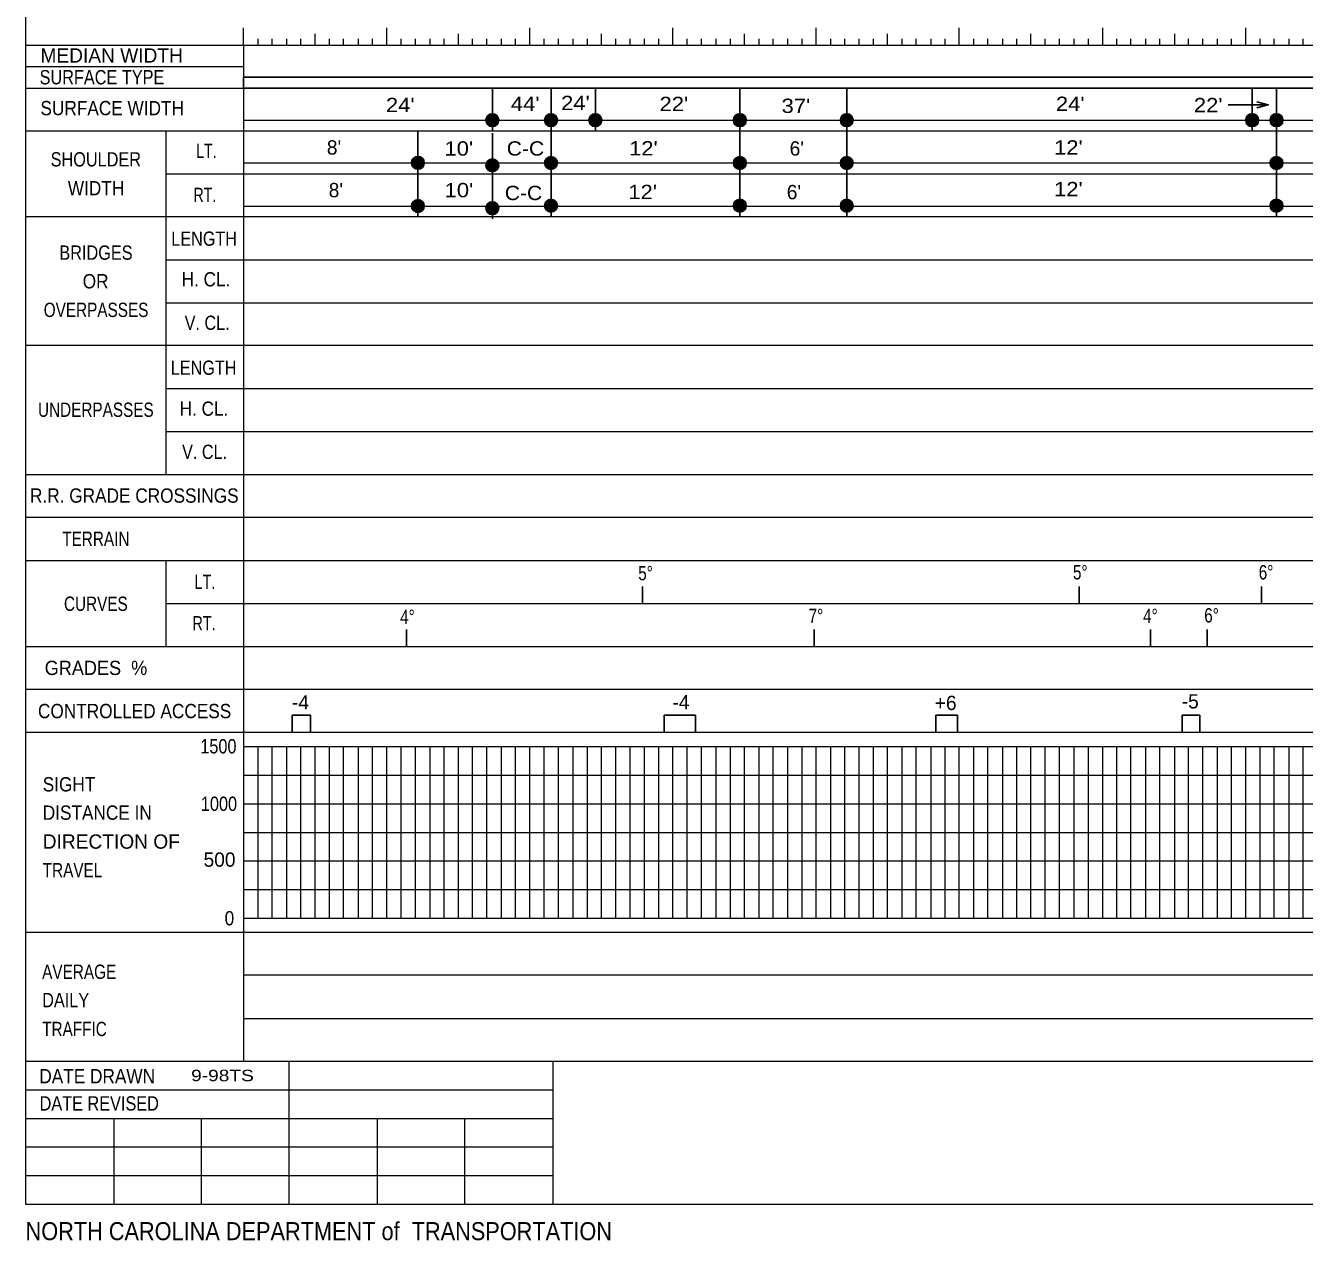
# Model space of a CAD drawing. Extents: x 278625.8 to 278647.3, y 171135.9 to 171152.6.
# Drawn here: x 278625.81 to 278634.75, y 171135.93 to 171144.42 of the extents above; entities that cross this region are included whole.
import ezdxf
from ezdxf.enums import TextEntityAlignment as Align

# ---------------------------------------------------------------- set-up
doc = ezdxf.new("R2010")
doc.units = 0
doc.header["$LTSCALE"] = 0.04
doc.layers.add('1', color=7, linetype='Continuous', lineweight=25)
doc.layers.add('2', color=7, linetype='Continuous', lineweight=13)

msp = doc.modelspace()

# ---------------------------------------------------------------- hatches: boundary and pattern name
at = {"layer": '1'}
for points in [[(278629.11946, 171143.75763, 1), (278629.02989, 171143.75763, 1)], [(278629.52946, 171143.75763, 1), (278629.43989, 171143.75763, 1)], [(278629.83946, 171143.75763, 1), (278629.74989, 171143.75763, 1)], [(278630.84946, 171143.75763, 1), (278630.75989, 171143.75763, 1)], [(278631.59646, 171143.75763, 1), (278631.50689, 171143.75763, 1)], [(278634.42946, 171143.75763, 1), (278634.33989, 171143.75763, 1)], [(278634.59946, 171143.75763, 1), (278634.50989, 171143.75763, 1)], [(278628.59946, 171143.45963, 1), (278628.50989, 171143.45963, 1)], [(278629.11946, 171143.44163, 1), (278629.02989, 171143.44163, 1)], [(278629.52946, 171143.45863, 1), (278629.43989, 171143.45863, 1)], [(278630.84946, 171143.45863, 1), (278630.75989, 171143.45863, 1)], [(278631.59646, 171143.45863, 1), (278631.50689, 171143.45863, 1)], [(278634.59946, 171143.45863, 1), (278634.50989, 171143.45863, 1)], [(278628.59946, 171143.15763, 1), (278628.50989, 171143.15763, 1)], [(278629.52946, 171143.15963, 1), (278629.43989, 171143.15963, 1)], [(278630.84946, 171143.15963, 1), (278630.75989, 171143.15963, 1)], [(278631.59646, 171143.15963, 1), (278631.50689, 171143.15963, 1)], [(278634.59946, 171143.15963, 1), (278634.50989, 171143.15963, 1)], [(278629.11946, 171143.14263, 1), (278629.02989, 171143.14263, 1)]]:
    msp.add_hatch(color=256, dxfattribs=at).paths.add_polyline_path(points)

# ---------------------------------------------------------------- linework, layer by layer
for p, q in [((278629.075, 171143.683), (278629.075, 171143.982)), ((278629.485, 171143.683), (278629.485, 171143.982)), ((278629.795, 171143.683), (278629.795, 171143.982)), ((278630.805, 171143.683), (278630.805, 171143.982)), ((278631.552, 171143.683), (278631.552, 171143.982)), ((278634.385, 171143.683), (278634.385, 171143.982)), ((278634.555, 171143.683), (278634.555, 171143.982)), ((278634.497, 171143.865), (278634.216, 171143.865)), ((278628.555, 171143.385), (278628.555, 171143.684)), ((278629.075, 171143.367), (278629.075, 171143.666)), ((278629.485, 171143.384), (278629.485, 171143.683)), ((278630.805, 171143.384), (278630.805, 171143.683)), ((278631.552, 171143.384), (278631.552, 171143.683)), ((278634.555, 171143.384), (278634.555, 171143.683)), ((278628.555, 171143.083), (278628.555, 171143.382)), ((278629.485, 171143.085), (278629.485, 171143.384)), ((278630.805, 171143.085), (278630.805, 171143.384)), ((278631.552, 171143.085), (278631.552, 171143.384)), ((278634.555, 171143.085), (278634.555, 171143.384)), ((278629.075, 171143.068), (278629.075, 171143.367)), ((278630.125, 171140.38), (278630.125, 171140.499)), ((278633.175, 171140.38), (278633.175, 171140.499)), ((278634.45, 171140.38), (278634.45, 171140.499)), ((278628.475, 171140.078), (278628.475, 171140.197)), ((278631.325, 171140.078), (278631.325, 171140.197)), ((278633.675, 171140.078), (278633.675, 171140.197)), ((278634.07, 171140.078), (278634.07, 171140.197)), ((278627.675, 171139.48), (278627.675, 171139.599)), ((278627.675, 171139.599), (278627.805, 171139.599)), ((278627.805, 171139.48), (278627.805, 171139.599)), ((278630.275, 171139.48), (278630.275, 171139.599)), ((278630.275, 171139.599), (278630.495, 171139.599)), ((278630.495, 171139.48), (278630.495, 171139.599)), ((278632.175, 171139.48), (278632.175, 171139.599)), ((278632.175, 171139.599), (278632.325, 171139.599)), ((278632.325, 171139.48), (278632.325, 171139.599)), ((278633.895, 171139.48), (278633.895, 171139.599)), ((278633.895, 171139.599), (278634.02, 171139.599)), ((278634.02, 171139.48), (278634.02, 171139.599))]:
    msp.add_line(p, q, dxfattribs=at)
msp.add_lwpolyline([(278627.335, 171144.058), (278635.375, 171144.058), (278635.375, 171143.982), (278627.335, 171143.982)], close=True, dxfattribs=at)
msp.add_lwpolyline([(278634.417, 171143.885), (278634.497, 171143.865), (278634.417, 171143.845)], dxfattribs=at)
for centre in [(278629.07468, 171143.75763), (278629.48468, 171143.75763), (278629.79468, 171143.75763), (278630.80468, 171143.75763), (278631.55168, 171143.75763), (278634.38468, 171143.75763), (278634.55468, 171143.75763), (278628.55468, 171143.45963), (278629.07468, 171143.44163), (278629.48468, 171143.45863), (278630.80468, 171143.45863), (278631.55168, 171143.45863), (278634.55468, 171143.45863), (278628.55468, 171143.15763), (278629.48468, 171143.15963), (278630.80468, 171143.15963), (278631.55168, 171143.15963), (278634.55468, 171143.15963), (278629.07468, 171143.14263)]:
    msp.add_circle(centre, 0.04479, dxfattribs=at)
at = {"layer": '2'}
for p, q in [((278627.335, 171144.282), (278627.335, 171144.402)), ((278627.835, 171144.362), (278627.835, 171144.282)), ((278628.335, 171144.402), (278628.335, 171144.282)), ((278628.835, 171144.362), (278628.835, 171144.282)), ((278629.335, 171144.402), (278629.335, 171144.282)), ((278629.835, 171144.362), (278629.835, 171144.282)), ((278630.335, 171144.402), (278630.335, 171144.282)), ((278630.835, 171144.362), (278630.835, 171144.282)), ((278631.335, 171144.402), (278631.335, 171144.282)), ((278631.835, 171144.362), (278631.835, 171144.282)), ((278632.335, 171144.402), (278632.335, 171144.282)), ((278632.835, 171144.362), (278632.835, 171144.282)), ((278633.339, 171144.402), (278633.339, 171144.282)), ((278633.841, 171144.362), (278633.841, 171144.282)), ((278634.339, 171144.402), (278634.339, 171144.282)), ((278625.813, 171144.282), (278647.347, 171144.282)), ((278627.335, 171144.282), (278627.335, 171137.18)), ((278627.435, 171144.326), (278627.435, 171144.282)), ((278627.533, 171144.326), (278627.533, 171144.282)), ((278627.637, 171144.326), (278627.637, 171144.282)), ((278627.735, 171144.326), (278627.735, 171144.282)), ((278627.935, 171144.326), (278627.935, 171144.282)), ((278628.033, 171144.326), (278628.033, 171144.282)), ((278628.137, 171144.326), (278628.137, 171144.282)), ((278628.235, 171144.326), (278628.235, 171144.282)), ((278628.435, 171144.326), (278628.435, 171144.282)), ((278628.535, 171144.326), (278628.535, 171144.282)), ((278628.637, 171144.326), (278628.637, 171144.282)), ((278628.735, 171144.326), (278628.735, 171144.282)), ((278628.935, 171144.326), (278628.935, 171144.282)), ((278629.035, 171144.326), (278629.035, 171144.282)), ((278629.137, 171144.326), (278629.137, 171144.282)), ((278629.235, 171144.326), (278629.235, 171144.282)), ((278629.435, 171144.326), (278629.435, 171144.282)), ((278629.535, 171144.326), (278629.535, 171144.282)), ((278629.637, 171144.326), (278629.637, 171144.282)), ((278629.737, 171144.326), (278629.737, 171144.282)), ((278629.935, 171144.326), (278629.935, 171144.282)), ((278630.035, 171144.326), (278630.035, 171144.282)), ((278630.137, 171144.326), (278630.137, 171144.282)), ((278630.237, 171144.326), (278630.237, 171144.282)), ((278630.435, 171144.326), (278630.435, 171144.282)), ((278630.535, 171144.326), (278630.535, 171144.282)), ((278630.637, 171144.326), (278630.637, 171144.282)), ((278630.737, 171144.326), (278630.737, 171144.282)), ((278630.937, 171144.326), (278630.937, 171144.282)), ((278631.035, 171144.326), (278631.035, 171144.282)), ((278631.137, 171144.326), (278631.137, 171144.282)), ((278631.237, 171144.326), (278631.237, 171144.282)), ((278631.437, 171144.326), (278631.437, 171144.282)), ((278631.535, 171144.326), (278631.535, 171144.282)), ((278631.637, 171144.326), (278631.637, 171144.282)), ((278631.737, 171144.326), (278631.737, 171144.282)), ((278631.937, 171144.326), (278631.937, 171144.282)), ((278632.035, 171144.326), (278632.035, 171144.282)), ((278632.139, 171144.326), (278632.139, 171144.282)), ((278632.237, 171144.326), (278632.237, 171144.282)), ((278632.437, 171144.326), (278632.437, 171144.282)), ((278632.535, 171144.326), (278632.535, 171144.282)), ((278632.639, 171144.326), (278632.639, 171144.282)), ((278632.737, 171144.326), (278632.737, 171144.282)), ((278632.937, 171144.326), (278632.937, 171144.282)), ((278633.035, 171144.326), (278633.035, 171144.282)), ((278633.139, 171144.326), (278633.139, 171144.282)), ((278633.239, 171144.326), (278633.239, 171144.282)), ((278633.437, 171144.326), (278633.437, 171144.282)), ((278633.535, 171144.326), (278633.535, 171144.282)), ((278633.639, 171144.326), (278633.639, 171144.282)), ((278633.737, 171144.326), (278633.737, 171144.282)), ((278633.937, 171144.326), (278633.937, 171144.282)), ((278634.037, 171144.326), (278634.037, 171144.282)), ((278634.141, 171144.326), (278634.141, 171144.282)), ((278634.237, 171144.326), (278634.237, 171144.282)), ((278634.439, 171144.326), (278634.439, 171144.282)), ((278634.537, 171144.326), (278634.537, 171144.282)), ((278634.641, 171144.326), (278634.641, 171144.282)), ((278634.739, 171144.326), (278634.739, 171144.282)), ((278625.813, 171144.132), (278627.335, 171144.132)), ((278627.335, 171144.058), (278647.347, 171144.058)), ((278625.813, 171143.982), (278647.347, 171143.982)), ((278627.335, 171143.758), (278647.347, 171143.758)), ((278625.813, 171143.684), (278647.347, 171143.684)), ((278626.793, 171143.382), (278647.347, 171143.382)), ((278627.335, 171143.46), (278647.347, 171143.46)), ((278627.335, 171143.156), (278647.347, 171143.156)), ((278625.813, 171143.084), (278647.347, 171143.084)), ((278626.793, 171142.782), (278647.347, 171142.782)), ((278626.793, 171142.482), (278647.347, 171142.482)), ((278626.793, 171142.184), (278626.793, 171141.282)), ((278626.793, 171141.882), (278647.347, 171141.882)), ((278626.793, 171141.582), (278647.347, 171141.582)), ((278625.813, 171141.282), (278647.347, 171141.282)), ((278625.813, 171140.982), (278647.347, 171140.982)), ((278625.813, 171140.68), (278647.347, 171140.68)), ((278626.793, 171140.68), (278626.793, 171140.078)), ((278626.793, 171140.38), (278647.347, 171140.38)), ((278625.813, 171140.078), (278647.347, 171140.078)), ((278625.813, 171139.78), (278647.347, 171139.78)), ((278625.813, 171139.48), (278647.347, 171139.48)), ((278627.335, 171139.38), (278647.347, 171139.38)), ((278627.435, 171139.38), (278627.435, 171138.18)), ((278627.533, 171139.38), (278627.533, 171138.18)), ((278627.637, 171139.38), (278627.637, 171138.18)), ((278627.735, 171139.38), (278627.735, 171138.18)), ((278627.835, 171139.38), (278627.835, 171138.18)), ((278627.935, 171139.38), (278627.935, 171138.18)), ((278628.033, 171139.38), (278628.033, 171138.18)), ((278628.137, 171139.38), (278628.137, 171138.18)), ((278628.235, 171139.38), (278628.235, 171138.18)), ((278628.335, 171139.38), (278628.335, 171138.18)), ((278628.435, 171139.38), (278628.435, 171138.18)), ((278628.535, 171139.38), (278628.535, 171138.18)), ((278628.637, 171139.38), (278628.637, 171138.18)), ((278628.735, 171139.38), (278628.735, 171138.18)), ((278628.835, 171139.38), (278628.835, 171138.18)), ((278628.935, 171139.38), (278628.935, 171138.18)), ((278629.035, 171139.38), (278629.035, 171138.18)), ((278629.137, 171139.38), (278629.137, 171138.18)), ((278629.235, 171139.38), (278629.235, 171138.18)), ((278629.335, 171139.38), (278629.335, 171138.18)), ((278629.435, 171139.38), (278629.435, 171138.18)), ((278629.535, 171139.38), (278629.535, 171138.18)), ((278629.637, 171139.38), (278629.637, 171138.18)), ((278629.737, 171139.38), (278629.737, 171138.18)), ((278629.835, 171139.38), (278629.835, 171138.18)), ((278629.935, 171139.38), (278629.935, 171138.18)), ((278630.035, 171139.38), (278630.035, 171138.18)), ((278630.137, 171139.38), (278630.137, 171138.18)), ((278630.237, 171139.38), (278630.237, 171138.18)), ((278630.335, 171139.38), (278630.335, 171138.18)), ((278630.435, 171139.38), (278630.435, 171138.18)), ((278630.535, 171139.38), (278630.535, 171138.18)), ((278630.637, 171139.38), (278630.637, 171138.18)), ((278630.737, 171139.38), (278630.737, 171138.18)), ((278630.835, 171139.38), (278630.835, 171138.18)), ((278630.937, 171139.38), (278630.937, 171138.18)), ((278631.035, 171139.38), (278631.035, 171138.18)), ((278631.137, 171139.38), (278631.137, 171138.18)), ((278631.237, 171139.38), (278631.237, 171138.18)), ((278631.335, 171139.38), (278631.335, 171138.18)), ((278631.437, 171139.38), (278631.437, 171138.18)), ((278631.535, 171139.38), (278631.535, 171138.18)), ((278631.637, 171139.38), (278631.637, 171138.18)), ((278631.737, 171139.38), (278631.737, 171138.18)), ((278631.835, 171139.38), (278631.835, 171138.18)), ((278631.937, 171139.38), (278631.937, 171138.18)), ((278632.035, 171139.38), (278632.035, 171138.18)), ((278632.139, 171139.38), (278632.139, 171138.18)), ((278632.237, 171139.38), (278632.237, 171138.18)), ((278632.335, 171139.38), (278632.335, 171138.18)), ((278632.437, 171139.38), (278632.437, 171138.18)), ((278632.535, 171139.38), (278632.535, 171138.18)), ((278632.639, 171139.38), (278632.639, 171138.18)), ((278632.737, 171139.38), (278632.737, 171138.18)), ((278632.835, 171139.38), (278632.835, 171138.18)), ((278632.937, 171139.38), (278632.937, 171138.18)), ((278633.035, 171139.38), (278633.035, 171138.18)), ((278633.139, 171139.38), (278633.139, 171138.18)), ((278633.239, 171139.38), (278633.239, 171138.18)), ((278633.339, 171139.38), (278633.339, 171138.18)), ((278633.437, 171139.38), (278633.437, 171138.18)), ((278633.535, 171139.38), (278633.535, 171138.18)), ((278633.639, 171139.38), (278633.639, 171138.18)), ((278633.737, 171139.38), (278633.737, 171138.18)), ((278633.841, 171139.38), (278633.841, 171138.18)), ((278633.937, 171139.38), (278633.937, 171138.18)), ((278634.037, 171139.38), (278634.037, 171138.18)), ((278634.141, 171139.38), (278634.141, 171138.18)), ((278634.237, 171139.38), (278634.237, 171138.18)), ((278634.339, 171139.38), (278634.339, 171138.18)), ((278634.439, 171139.38), (278634.439, 171138.18)), ((278634.537, 171139.38), (278634.537, 171138.18)), ((278634.641, 171139.38), (278634.641, 171138.18)), ((278634.739, 171139.38), (278634.739, 171138.18)), ((278627.335, 171139.18), (278647.347, 171139.18)), ((278627.335, 171138.98), (278647.347, 171138.98)), ((278627.335, 171138.78), (278647.347, 171138.78)), ((278627.335, 171138.582), (278647.347, 171138.582)), ((278627.335, 171138.38), (278647.347, 171138.38)), ((278627.335, 171138.18), (278647.347, 171138.18)), ((278627.335, 171137.784), (278647.347, 171137.784)), ((278627.335, 171137.48), (278647.347, 171137.48)), ((278625.813, 171137.18), (278647.347, 171137.18)), ((278627.653, 171137.182), (278627.653, 171136.182)), ((278629.497, 171137.182), (278629.497, 171136.182)), ((278625.813, 171136.98), (278627.653, 171136.98)), ((278627.653, 171136.98), (278629.497, 171136.98)), ((278625.813, 171136.78), (278627.653, 171136.78)), ((278626.429, 171136.78), (278626.429, 171136.182)), ((278627.041, 171136.78), (278627.041, 171136.182)), ((278627.653, 171136.78), (278629.497, 171136.78)), ((278628.269, 171136.78), (278628.269, 171136.182)), ((278628.881, 171136.78), (278628.881, 171136.182)), ((278625.813, 171136.582), (278627.653, 171136.582)), ((278627.653, 171136.582), (278629.497, 171136.582)), ((278625.813, 171136.382), (278627.653, 171136.382)), ((278627.653, 171136.382), (278629.497, 171136.382)), ((278625.813, 171136.182), (278647.347, 171136.182))]:
    msp.add_line(p, q, dxfattribs=at)
for points in [[(278625.813, 171151.962), (278625.813, 171146.684), (278625.813, 171136.182)], [(278626.793, 171143.684), (278626.793, 171143.084), (278626.793, 171142.184)], [(278625.813, 171142.184), (278626.793, 171142.184), (278647.347, 171142.184)], [(278625.813, 171138.082), (278629.497, 171138.082), (278647.347, 171138.082)]]:
    msp.add_lwpolyline(points, dxfattribs=at)

# ---------------------------------------------------------------- texts
at = {"layer": '1'}
for s, height, width, p in [("24'", 0.1, 1.15, (278628.4315, 171143.814)), ("44'", 0.1, 1.15, (278629.3045, 171143.822)), ("24'", 0.1, 1.15, (278629.6555, 171143.828)), ("22'", 0.1, 1.15, (278630.3435, 171143.821)), ("37'", 0.1, 1.15, (278631.1965, 171143.808)), ("24'", 0.1, 1.15, (278633.1135, 171143.822)), ("22'", 0.1, 1.15, (278634.0775, 171143.813)), ("10'", 0.1, 1.15, (278628.8405, 171143.51)), ('C-C', 0.1, 1.1, (278629.3065, 171143.51)), ("12'", 0.1, 1.15, (278630.1305, 171143.511)), ("12'", 0.1, 1.15, (278633.1005, 171143.517)), ("10'", 0.1, 1.15, (278628.8415, 171143.219)), ('C-C', 0.1, 1.1, (278629.2925, 171143.199)), ("12'", 0.1, 1.15, (278630.1255, 171143.206)), ("12'", 0.1, 1.15, (278633.1005, 171143.226)), ('5°', 0.1, 0.8, (278630.1455, 171140.542)), ('5°', 0.1, 0.8, (278633.1835, 171140.548)), ('6°', 0.1, 0.8, (278634.482, 171140.548)), ('4°', 0.1, 0.8, (278628.4815, 171140.237)), ('7°', 0.1, 0.8, (278631.3365, 171140.243)), ('4°', 0.1, 0.8, (278633.6735, 171140.243)), ('6°', 0.1, 0.8, (278634.101, 171140.247)), ('9-98TS', 0.08, 1.25, (278627.189, 171137.041))]:
    msp.add_text(s, height=height, dxfattribs=dict(at, width=width)).set_placement(p, align=Align.CENTER)
for s, p in [("8'", (278627.9685, 171143.517)), ("6'", (278631.2025, 171143.51)), ("8'", (278627.9815, 171143.219)), ("6'", (278631.1825, 171143.205)), ('-4', (278627.734, 171139.639)), ('-4', (278630.393, 171139.64)), ('+6', (278632.243, 171139.635)), ('-5', (278633.952, 171139.646))]:
    msp.add_text(s, height=0.1, dxfattribs=at).set_placement(p, align=Align.CENTER)
at = {"layer": '2'}
for s, p in [('MEDIAN WIDTH', (278625.917, 171144.16)), ('DIRECTION OF', (278625.933, 171138.666))]:
    msp.add_text(s, height=0.1, dxfattribs=at).set_placement(p)
for s, height, width, p in [('SURFACE TYPE', 0.1, 0.85, (278625.911, 171144.008)), ('SURFACE WIDTH', 0.1, 0.9, (278625.917, 171143.792)), ('SIGHT', 0.1, 0.9, (278625.933, 171139.066)), ('DISTANCE IN', 0.1, 0.9, (278625.933, 171138.868)), ('TRAVEL', 0.1, 0.8, (278625.933, 171138.466)), ('AVERAGE', 0.1, 0.8, (278625.929, 171137.756)), ('DAILY', 0.1, 0.85, (278625.929, 171137.558)), ('TRAFFIC', 0.1, 0.8, (278625.929, 171137.356)), ('DATE DRAWN', 0.1, 0.9, (278625.909, 171137.026)), ('DATE REVISED', 0.1, 0.85, (278625.911, 171136.836)), ('NORTH CAROLINA DEPARTMENT of  TRANSPORTATION', 0.1261, 0.9, (278625.813, 171135.93))]:
    msp.add_text(s, height=height, dxfattribs=dict(at, width=width)).set_placement(p)
for s, height, width, p in [('LT.', 0.09953, 0.75, (278627.0765, 171143.494)), ('SHOULDER', 0.1, 0.85, (278626.304, 171143.434)), ('WIDTH', 0.1, 0.9, (278626.3055, 171143.232)), ('RT.', 0.09953, 0.75, (278627.066, 171143.186)), ('LENGTH', 0.09953, 0.85, (278627.061, 171142.88)), ('BRIDGES', 0.1, 0.85, (278626.305, 171142.782)), ('OR', 0.1, 0.9, (278626.3025, 171142.582)), ('H. CL.', 0.09953, 0.9, (278627.0735, 171142.596)), ('OVERPASSES', 0.1, 0.8, (278626.3055, 171142.382)), ('V. CL.', 0.09953, 0.85, (278627.082, 171142.292)), ('LENGTH', 0.09953, 0.85, (278627.057, 171141.978)), ('UNDERPASSES', 0.1, 0.8, (278626.304, 171141.684)), ('H. CL.', 0.09953, 0.9, (278627.0595, 171141.692)), ('V. CL.', 0.09953, 0.85, (278627.064, 171141.39)), ('R.R. GRADE CROSSINGS', 0.1, 0.9, (278626.573, 171141.084)), ('TERRAIN', 0.1, 0.8, (278626.304, 171140.782)), ('LT.', 0.09953, 0.75, (278627.0665, 171140.482)), ('CURVES', 0.1, 0.8, (278626.304, 171140.328)), ('RT.', 0.09953, 0.75, (278627.06, 171140.192)), ('GRADES  %', 0.09953, 0.95, (278626.305, 171139.88)), ('CONTROLLED ACCESS', 0.1, 0.9, (278626.575, 171139.578))]:
    msp.add_text(s, height=height, dxfattribs=dict(at, width=width)).set_placement(p, align=Align.CENTER)
for s, width, p in [('1500', 0.85, (278627.287, 171139.332)), ('1000', 0.85, (278627.291, 171138.93)), ('0', 0.9, (278627.271, 171138.13))]:
    msp.add_text(s, height=0.1, dxfattribs=dict(at, width=width)).set_placement(p, align=Align.RIGHT)
msp.add_text('500', height=0.1, dxfattribs=at).set_placement((278627.28, 171138.54), align=Align.RIGHT)

doc.saveas('drawing.dxf')
